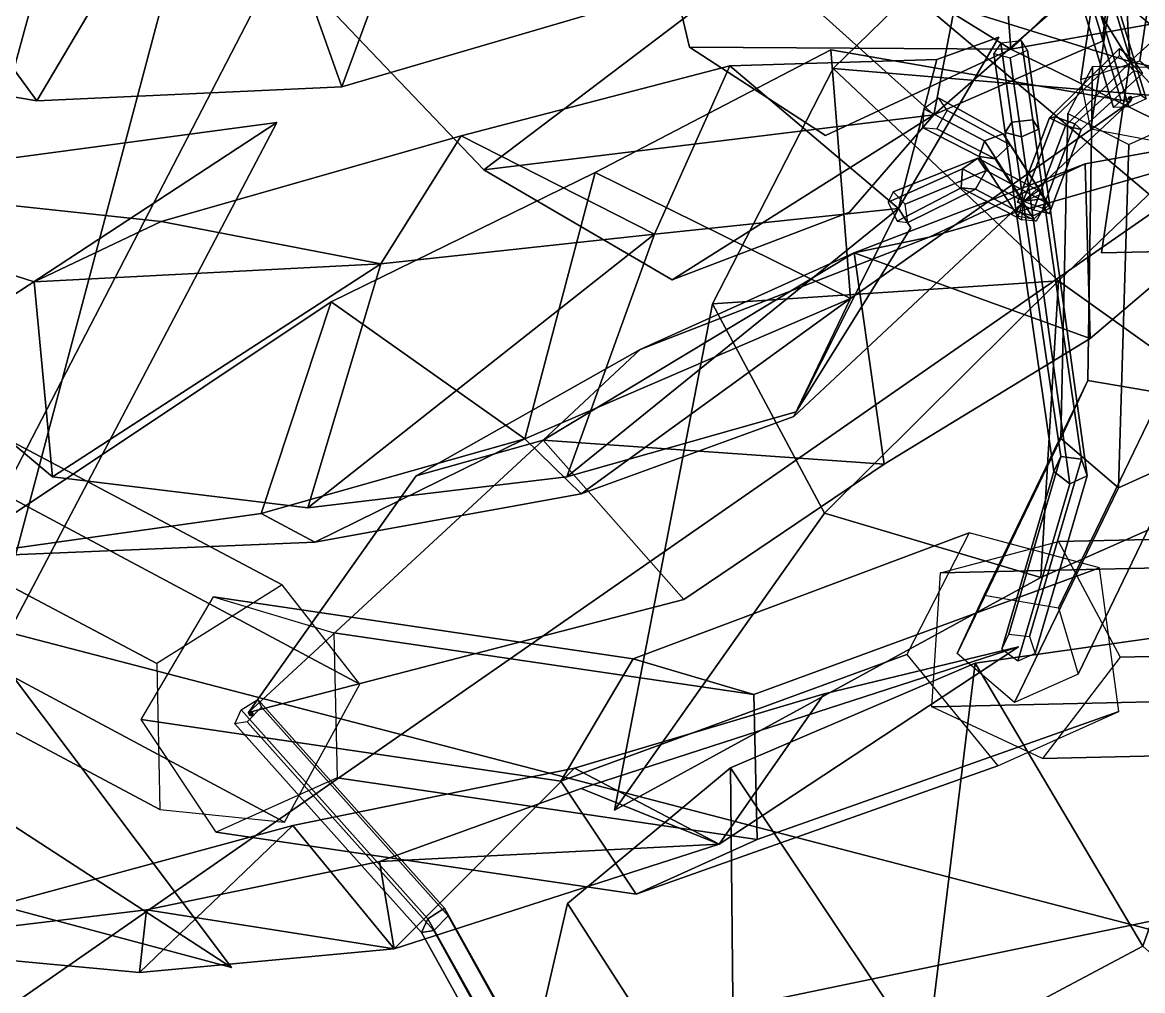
# Model space of a CAD drawing. Header units: metres. Extents: x -208 to 315, y -224 to 287.
# Drawn here: x 137.41 to 162.15, y 115.79 to 137.18 of the extents above; entities that cross this region are included whole.
import ezdxf

# ---------------------------------------------------------------- set-up
doc = ezdxf.new("R2010")
doc.units = ezdxf.units.M

msp = doc.modelspace()

# ---------------------------------------------------------------- linework, layer by layer
at = {"layer": 'Breeder_Intrnd', "color": 3}
for points in [[(162.0938, 136.3288, 685.9543), (162.8714, 141.6097, 692.1566), (161.5685, 141.195, 692.673), (160.7908, 135.9141, 686.4707)], [(163.0878, 135.4801, 686.5522), (163.8654, 140.761, 692.7545), (162.8714, 141.6097, 692.1566), (162.0938, 136.3288, 685.9543)], [(160.7908, 135.9141, 686.4707), (161.5685, 141.195, 692.673), (161.7885, 140.1001, 693.5776), (161.0109, 134.8191, 687.3754)], [(161.0109, 134.8191, 687.3754), (161.7885, 140.1001, 693.5776), (163.2, 139.8334, 693.6278), (162.4224, 134.5524, 687.4255)], [(160.9442, 129.2678, 680.0068), (161.043, 136.2032, 685.8706), (160.4984, 135.1641, 687.0902), (160.3491, 127.9822, 680.9327)], [(162.5857, 128.9889, 679.7043), (162.735, 136.1707, 685.8619), (161.043, 136.2032, 685.8706), (160.9442, 129.2678, 680.0068)], [(160.3491, 127.9822, 680.9327), (160.4984, 135.1641, 687.0902), (161.8486, 134.4797, 687.8467), (161.6172, 126.8968, 681.2109)], [(161.6172, 126.8968, 681.2109), (161.8486, 134.4797, 687.8467), (163.2518, 135.1112, 687.0761), (163.0204, 127.5283, 680.4404)], [(131.8342, 130.7452, 625.0714), (143.1471, 124.7561, 640.7779), (140.3734, 123.0152, 642.1119), (129.0605, 129.0043, 626.4053)], [(133.8935, 128.4103, 623.5225), (144.8621, 122.5615, 638.6962), (143.1471, 124.7561, 640.7779), (131.8342, 130.7452, 625.0714)], [(158.6514, 124.5213, 671.942), (160.9442, 129.2678, 680.0068), (160.3491, 127.9822, 680.9327), (158.0563, 123.2358, 672.8679)], [(160.2929, 124.2424, 671.6395), (162.5857, 128.9889, 679.7043), (160.9442, 129.2678, 680.0068), (158.6514, 124.5213, 671.942)], [(129.0605, 129.0043, 626.4053), (140.3734, 123.0152, 642.1119), (140.4409, 119.7866, 640.8225), (129.4724, 125.6354, 625.6489)], [(160.7276, 122.7818, 672.3755), (163.0204, 127.5283, 680.4404), (162.5857, 128.9889, 679.7043), (160.2929, 124.2424, 671.6395)], [(132.4422, 125.2704, 623.8774), (143.1992, 119.5077, 638.7236), (144.8621, 122.5615, 638.6962), (133.8935, 128.4103, 623.5225)], [(158.0563, 123.2358, 672.8679), (160.3491, 127.9822, 680.9327), (161.6172, 126.8968, 681.2109), (159.3244, 122.1503, 673.1461)], [(159.3244, 122.1503, 673.1461), (161.6172, 126.8968, 681.2109), (163.0204, 127.5283, 680.4404), (160.7276, 122.7818, 672.3755)], [(150.8992, 123.1217, 656.6791), (158.3231, 125.9051, 672.4783), (156.9423, 123.2148, 673.5913), (149.3025, 120.4131, 657.3839)], [(153.5612, 122.3298, 655.0451), (161.201, 125.1315, 671.2526), (158.3231, 125.9051, 672.4783), (150.8992, 123.1217, 656.6791)], [(160.2957, 125.7065, 671.9153), (168.0204, 125.8829, 686.9381), (165.4111, 125.1939, 688.2878), (157.6865, 125.0174, 673.265)], [(161.6583, 123.1573, 671.2446), (169.3829, 123.3338, 686.2675), (168.0204, 125.8829, 686.9381), (160.2957, 125.7065, 671.9153)], [(129.4724, 125.6354, 625.6489), (140.4409, 119.7866, 640.8225), (143.1992, 119.5077, 638.7236), (132.4422, 125.2704, 623.8774)], [(153.6344, 119.1244, 654.7248), (161.6255, 121.9559, 671.5964), (161.201, 125.1315, 671.2526), (153.5612, 122.3298, 655.0451)], [(157.6865, 125.0174, 673.265), (165.4111, 125.1939, 688.2878), (165.2239, 122.2354, 688.4189), (157.4992, 122.059, 673.3961)], [(141.6252, 124.4858, 640.9097), (150.8992, 123.1217, 656.6791), (149.3025, 120.4131, 657.3839), (140.0284, 121.7772, 641.6144)], [(144.2871, 123.6939, 639.2757), (153.5612, 122.3298, 655.0451), (150.8992, 123.1217, 656.6791), (141.6252, 124.4858, 640.9097)], [(144.3603, 120.4884, 638.9554), (153.6344, 119.1244, 654.7248), (153.5612, 122.3298, 655.0451), (144.2871, 123.6939, 639.2757)], [(159.9399, 120.916, 672.1545), (167.6645, 121.0924, 687.1774), (169.3829, 123.3338, 686.2675), (161.6583, 123.1573, 671.2446)], [(149.3025, 120.4131, 657.3839), (156.9423, 123.2148, 673.5913), (158.9538, 120.7534, 673.0637), (150.9627, 117.9219, 656.192)], [(157.4992, 122.059, 673.3961), (165.2239, 122.2354, 688.4189), (167.6645, 121.0924, 687.1774), (159.9399, 120.916, 672.1545)], [(140.0284, 121.7772, 641.6144), (149.3025, 120.4131, 657.3839), (150.9627, 117.9219, 656.192), (141.6886, 119.286, 640.4226)], [(150.9627, 117.9219, 656.192), (158.9538, 120.7534, 673.0637), (161.6255, 121.9559, 671.5964), (153.6344, 119.1244, 654.7248)], [(141.6886, 119.286, 640.4226), (150.9627, 117.9219, 656.192), (153.6344, 119.1244, 654.7248), (144.3603, 120.4884, 638.9554)]]:
    msp.add_3dface(points, dxfattribs=at)
at = {"layer": 'Breeder_Leaf', "color": 3}
for points in [[(154.0528, 159.7351, 98.03906), (89.7204, 136.2457, 86.4083), (113.9253, 174.6105, 73.4977)], [(154.0528, 159.7351, 98.03906), (113.9253, 174.6105, 73.4977), (89.7204, 136.2457, 86.4083)], [(89.7204, 136.2457, 86.4083), (154.0528, 159.7351, 98.03906), (132.1334, 117.4196, 105.927)], [(89.7204, 136.2457, 86.4083), (132.1334, 117.4196, 105.927), (154.0528, 159.7351, 98.03906)], [(107.3074, 138.9071, 146.5523), (141.2963, 151.0705, 141.5739), (130.2476, 110.6597, 157.3264)], [(107.3074, 138.9071, 146.5523), (130.2476, 110.6597, 157.3264), (141.2963, 151.0705, 141.5739)], [(130.2476, 110.6597, 157.3264), (141.2963, 151.0705, 141.5739), (162.5926, 133.1318, 142.7874)], [(130.2476, 110.6597, 157.3264), (162.5926, 133.1318, 142.7874), (141.2963, 151.0705, 141.5739)], [(141.2963, 151.0705, 141.5739), (189.2397, 143.1058, 112.5492), (162.5926, 133.1318, 142.7874)], [(141.2963, 151.0705, 141.5739), (162.5926, 133.1318, 142.7874), (189.2397, 143.1058, 112.5492)], [(133.483, 146.3416, 230.8463), (141.7182, 142.2077, 248.3609), (118.1804, 121.7968, 240.9158)], [(133.483, 146.3416, 230.8463), (118.1804, 121.7968, 240.9158), (141.7182, 142.2077, 248.3609)], [(161.867, 136.3103, 680.7994), (158.1492, 142.333, 681.6179), (161.3346, 146.2354, 679.4082)], [(161.867, 136.3103, 680.7994), (161.3346, 146.2354, 679.4082), (158.1492, 142.333, 681.6179)], [(161.867, 136.3103, 680.7994), (161.3346, 146.2354, 679.4082), (165.5783, 139.6706, 677.8445)], [(161.867, 136.3103, 680.7994), (165.5783, 139.6706, 677.8445), (161.3346, 146.2354, 679.4082)], [(147.8777, 145.0331, 689.4845), (144.4667, 135.753, 691.1841), (142.0011, 142.6677, 691.0945)], [(147.8777, 145.0331, 689.4845), (142.0011, 142.6677, 691.0945), (144.4667, 135.753, 691.1841)], [(150.4236, 137.5014, 688.8978), (144.4667, 135.753, 691.1841), (147.8777, 145.0331, 689.4845)], [(150.4236, 137.5014, 688.8978), (147.8777, 145.0331, 689.4845), (144.4667, 135.753, 691.1841)], [(165.7603, 142.8729, 684.3936), (159.2404, 136.5873, 682.903), (158.8166, 142.2585, 684.1093)], [(165.7603, 142.8729, 684.3936), (158.8166, 142.2585, 684.1093), (159.2404, 136.5873, 682.903)], [(165.7603, 142.8729, 684.3936), (164.8523, 137.5842, 682.8549), (159.2404, 136.5873, 682.903)], [(165.7603, 142.8729, 684.3936), (159.2404, 136.5873, 682.903), (164.8523, 137.5842, 682.8549)], [(142.0011, 142.6677, 691.0945), (137.725, 135.4455, 693.2221), (134.5637, 139.7676, 692.591)], [(142.0011, 142.6677, 691.0945), (134.5637, 139.7676, 692.591), (137.725, 135.4455, 693.2221)], [(144.4667, 135.753, 691.1841), (137.725, 135.4455, 693.2221), (142.0011, 142.6677, 691.0945)], [(144.4667, 135.753, 691.1841), (142.0011, 142.6677, 691.0945), (137.725, 135.4455, 693.2221)], [(161.867, 136.3103, 680.7994), (156.9346, 137.8516, 680.4598), (158.1492, 142.333, 681.6179)], [(161.867, 136.3103, 680.7994), (158.1492, 142.333, 681.6179), (156.9346, 137.8516, 680.4598)], [(118.1804, 121.7968, 240.9158), (141.7182, 142.2077, 248.3609), (135.6362, 119.3306, 259.7283)], [(118.1804, 121.7968, 240.9158), (135.6362, 119.3306, 259.7283), (141.7182, 142.2077, 248.3609)], [(159.2404, 136.5873, 682.903), (150.9369, 141.7354, 685.1998), (158.8166, 142.2585, 684.1093)], [(159.2404, 136.5873, 682.903), (158.8166, 142.2585, 684.1093), (150.9369, 141.7354, 685.1998)], [(158.8963, 142.1826, 689.2499), (157.541, 135.1373, 683.5258), (153.7296, 138.5658, 686.2671)], [(158.8963, 142.1826, 689.2499), (153.7296, 138.5658, 686.2671), (157.541, 135.1373, 683.5258)], [(158.8963, 142.1826, 689.2499), (161.4551, 138.5631, 685.8567), (157.541, 135.1373, 683.5258)], [(158.8963, 142.1826, 689.2499), (157.541, 135.1373, 683.5258), (161.4551, 138.5631, 685.8567)], [(159.2404, 136.5873, 682.903), (152.1454, 136.6276, 683.5543), (150.9369, 141.7354, 685.1998)], [(159.2404, 136.5873, 682.903), (150.9369, 141.7354, 685.1998), (152.1454, 136.6276, 683.5543)], [(164.3868, 135.393, 716.3798), (155.3157, 136.1585, 719.5125), (159.1046, 139.8453, 715.4055)], [(164.3868, 135.393, 716.3798), (159.1046, 139.8453, 715.4055), (155.3157, 136.1585, 719.5125)], [(159.1046, 139.8453, 715.4055), (168.0323, 138.8897, 713.5024), (164.3868, 135.393, 716.3798)], [(159.1046, 139.8453, 715.4055), (164.3868, 135.393, 716.3798), (168.0323, 138.8897, 713.5024)], [(137.725, 135.4455, 693.2221), (127.3832, 137.1948, 690.0736), (134.5637, 139.7676, 692.591)], [(137.725, 135.4455, 693.2221), (134.5637, 139.7676, 692.591), (127.3832, 137.1948, 690.0736)], [(170.1245, 134.4095, 677.2723), (161.867, 136.3103, 680.7994), (165.5783, 139.6706, 677.8445)], [(170.1245, 134.4095, 677.2723), (165.5783, 139.6706, 677.8445), (161.867, 136.3103, 680.7994)], [(147.5999, 133.9196, 684.1716), (143.8747, 137.8284, 687.9941), (153.7296, 138.5658, 686.2671)], [(147.5999, 133.9196, 684.1716), (153.7296, 138.5658, 686.2671), (143.8747, 137.8284, 687.9941)], [(157.541, 135.1373, 683.5258), (147.5999, 133.9196, 684.1716), (153.7296, 138.5658, 686.2671)], [(157.541, 135.1373, 683.5258), (153.7296, 138.5658, 686.2671), (147.5999, 133.9196, 684.1716)], [(157.541, 135.1373, 683.5258), (161.4551, 138.5631, 685.8567), (161.2634, 136.7648, 681.8179)], [(157.541, 135.1373, 683.5258), (161.2634, 136.7648, 681.8179), (161.4551, 138.5631, 685.8567)], [(159.2404, 136.5873, 682.903), (164.8523, 137.5842, 682.8549), (162.3705, 135.0512, 680.2078)], [(159.2404, 136.5873, 682.903), (162.3705, 135.0512, 680.2078), (164.8523, 137.5842, 682.8549)], [(156.756, 133.0686, 683.1796), (157.607, 136.3585, 687.7558), (158.9792, 136.8527, 683.5779)], [(156.756, 133.0686, 683.1796), (158.9792, 136.8527, 683.5779), (157.607, 136.3585, 687.7558)], [(159.2404, 136.5873, 682.903), (155.1435, 134.6817, 680.3724), (152.1454, 136.6276, 683.5543)], [(159.2404, 136.5873, 682.903), (152.1454, 136.6276, 683.5543), (155.1435, 134.6817, 680.3724)], [(153.037, 136.2145, 690.9585), (157.607, 136.3585, 687.7558), (156.756, 133.0686, 683.1796)], [(153.037, 136.2145, 690.9585), (156.756, 133.0686, 683.1796), (157.607, 136.3585, 687.7558)], [(151.3709, 132.498, 685.2941), (147.1013, 134.6747, 693.6437), (153.037, 136.2145, 690.9585)], [(151.3709, 132.498, 685.2941), (153.037, 136.2145, 690.9585), (147.1013, 134.6747, 693.6437)], [(153.037, 136.2145, 690.9585), (156.756, 133.0686, 683.1796), (151.3709, 132.498, 685.2941)], [(153.037, 136.2145, 690.9585), (151.3709, 132.498, 685.2941), (156.756, 133.0686, 683.1796)], [(160.291, 131.4705, 719.6296), (152.6493, 130.9618, 723.3043), (155.3157, 136.1585, 719.5125)], [(160.291, 131.4705, 719.6296), (155.3157, 136.1585, 719.5125), (152.6493, 130.9618, 723.3043)], [(155.3157, 136.1585, 719.5125), (164.3868, 135.393, 716.3798), (160.291, 131.4705, 719.6296)], [(155.3157, 136.1585, 719.5125), (160.291, 131.4705, 719.6296), (164.3868, 135.393, 716.3798)], [(161.867, 136.3103, 680.7994), (165.6687, 132.1842, 679.7934), (161.2454, 132.0853, 679.7114)], [(161.867, 136.3103, 680.7994), (161.2454, 132.0853, 679.7114), (165.6687, 132.1842, 679.7934)], [(170.1245, 134.4095, 677.2723), (165.6687, 132.1842, 679.7934), (161.867, 136.3103, 680.7994)], [(170.1245, 134.4095, 677.2723), (161.867, 136.3103, 680.7994), (165.6687, 132.1842, 679.7934)], [(164.3868, 135.393, 716.3798), (165.8082, 127.5281, 722.4435), (160.291, 131.4705, 719.6296)], [(164.3868, 135.393, 716.3798), (160.291, 131.4705, 719.6296), (165.8082, 127.5281, 722.4435)], [(157.541, 135.1373, 683.5258), (151.7598, 131.4896, 681.5167), (147.5999, 133.9196, 684.1716)], [(157.541, 135.1373, 683.5258), (147.5999, 133.9196, 684.1716), (151.7598, 131.4896, 681.5167)], [(157.541, 135.1373, 683.5258), (155.6738, 132.9819, 679.2029), (151.7598, 131.4896, 681.5167)], [(157.541, 135.1373, 683.5258), (151.7598, 131.4896, 681.5167), (155.6738, 132.9819, 679.2029)], [(118.163, 131.6312, 312.8391), (143.0243, 134.9624, 300.465), (130.9641, 127.0671, 315.0619)], [(118.163, 131.6312, 312.8391), (130.9641, 127.0671, 315.0619), (143.0243, 134.9624, 300.465)], [(143.0243, 134.9624, 300.465), (136.9622, 123.4174, 326.48), (130.9641, 127.0671, 315.0619)], [(143.0243, 134.9624, 300.465), (130.9641, 127.0671, 315.0619), (136.9622, 123.4174, 326.48)], [(145.3214, 131.8428, 687.6809), (140.4685, 132.7766, 694.5898), (147.1013, 134.6747, 693.6437)], [(145.3214, 131.8428, 687.6809), (147.1013, 134.6747, 693.6437), (140.4685, 132.7766, 694.5898)], [(147.1013, 134.6747, 693.6437), (151.3709, 132.498, 685.2941), (145.3214, 131.8428, 687.6809)], [(147.1013, 134.6747, 693.6437), (145.3214, 131.8428, 687.6809), (151.3709, 132.498, 685.2941)], [(138.0736, 127.1365, 687.14), (130.0194, 133.9011, 690.1888), (137.6642, 131.4426, 690.3589)], [(138.0736, 127.1365, 687.14), (137.6642, 131.4426, 690.3589), (130.0194, 133.9011, 690.1888)], [(130.0194, 133.9011, 690.1888), (140.4685, 132.7766, 694.5898), (137.6642, 131.4426, 690.3589)], [(130.0194, 133.9011, 690.1888), (137.6642, 131.4426, 690.3589), (140.4685, 132.7766, 694.5898)], [(162.5926, 133.1318, 142.7874), (172.7513, 119.4898, 163.922), (130.2476, 110.6597, 157.3264)], [(162.5926, 133.1318, 142.7874), (130.2476, 110.6597, 157.3264), (172.7513, 119.4898, 163.922)], [(156.756, 133.0686, 683.1796), (154.5028, 128.5749, 678.1304), (149.4353, 127.14, 679.7177)], [(156.756, 133.0686, 683.1796), (149.4353, 127.14, 679.7177), (154.5028, 128.5749, 678.1304)], [(156.756, 133.0686, 683.1796), (149.4353, 127.14, 679.7177), (151.3709, 132.498, 685.2941)], [(156.756, 133.0686, 683.1796), (151.3709, 132.498, 685.2941), (149.4353, 127.14, 679.7177)], [(156.756, 133.0686, 683.1796), (157.0293, 132.6376, 678.0261), (154.5028, 128.5749, 678.1304)], [(156.756, 133.0686, 683.1796), (154.5028, 128.5749, 678.1304), (157.0293, 132.6376, 678.0261)], [(137.6642, 131.4426, 690.3589), (140.4685, 132.7766, 694.5898), (145.3214, 131.8428, 687.6809)], [(137.6642, 131.4426, 690.3589), (145.3214, 131.8428, 687.6809), (140.4685, 132.7766, 694.5898)], [(149.4353, 127.14, 679.7177), (143.7114, 126.4529, 682.9631), (151.3709, 132.498, 685.2941)], [(149.4353, 127.14, 679.7177), (151.3709, 132.498, 685.2941), (143.7114, 126.4529, 682.9631)], [(151.3709, 132.498, 685.2941), (143.7114, 126.4529, 682.9631), (145.3214, 131.8428, 687.6809)], [(151.3709, 132.498, 685.2941), (145.3214, 131.8428, 687.6809), (143.7114, 126.4529, 682.9631)], [(145.3214, 131.8428, 687.6809), (138.0736, 127.1365, 687.14), (137.6642, 131.4426, 690.3589)], [(145.3214, 131.8428, 687.6809), (137.6642, 131.4426, 690.3589), (138.0736, 127.1365, 687.14)], [(143.7114, 126.4529, 682.9631), (138.0736, 127.1365, 687.14), (145.3214, 131.8428, 687.6809)], [(143.7114, 126.4529, 682.9631), (145.3214, 131.8428, 687.6809), (138.0736, 127.1365, 687.14)], [(155.1247, 126.3348, 723.2211), (152.6493, 130.9618, 723.3043), (160.291, 131.4705, 719.6296)], [(155.1247, 126.3348, 723.2211), (160.291, 131.4705, 719.6296), (152.6493, 130.9618, 723.3043)], [(160.291, 131.4705, 719.6296), (159.9039, 124.9181, 725.2764), (155.1247, 126.3348, 723.2211)], [(160.291, 131.4705, 719.6296), (155.1247, 126.3348, 723.2211), (159.9039, 124.9181, 725.2764)], [(165.8082, 127.5281, 722.4435), (159.9039, 124.9181, 725.2764), (160.291, 131.4705, 719.6296)], [(165.8082, 127.5281, 722.4435), (160.291, 131.4705, 719.6296), (159.9039, 124.9181, 725.2764)], [(150.4888, 119.7772, 723.0734), (152.6493, 130.9618, 723.3043), (155.1247, 126.3348, 723.2211)], [(150.4888, 119.7772, 723.0734), (155.1247, 126.3348, 723.2211), (152.6493, 130.9618, 723.3043)], [(159.9039, 124.9181, 725.2764), (150.4888, 119.7772, 723.0734), (155.1247, 126.3348, 723.2211)], [(159.9039, 124.9181, 725.2764), (155.1247, 126.3348, 723.2211), (150.4888, 119.7772, 723.0734)], [(127.5404, 126.1876, 66.7186), (173.3814, 114.26, 60.7874), (120.2349, 73.1195, 87.6779)], [(127.5404, 126.1876, 66.7186), (120.2349, 73.1195, 87.6779), (173.3814, 114.26, 60.7874)], [(135.747, 124.6588, 565.5297), (142.0257, 116.2969, 561.9449), (136.8978, 119.631, 567.2671)], [(135.747, 124.6588, 565.5297), (136.8978, 119.631, 567.2671), (142.0257, 116.2969, 561.9449)], [(158.455, 123.0226, 632.4598), (164.7008, 123.9078, 629.3125), (162.1574, 116.7687, 633.5)], [(158.455, 123.0226, 632.4598), (162.1574, 116.7687, 633.5), (164.7008, 123.9078, 629.3125)], [(153.0516, 120.7116, 635.498), (158.455, 123.0226, 632.4598), (157.3814, 114.2301, 637.1699)], [(153.0516, 120.7116, 635.498), (157.3814, 114.2301, 637.1699), (158.455, 123.0226, 632.4598)], [(157.3814, 114.2301, 637.1699), (158.455, 123.0226, 632.4598), (162.1574, 116.7687, 633.5)], [(157.3814, 114.2301, 637.1699), (162.1574, 116.7687, 633.5), (158.455, 123.0226, 632.4598)], [(153.1386, 111.9804, 640.4461), (149.4491, 117.7141, 638.3781), (153.0516, 120.7116, 635.498)], [(153.1386, 111.9804, 640.4461), (153.0516, 120.7116, 635.498), (149.4491, 117.7141, 638.3781)], [(153.1386, 111.9804, 640.4461), (153.0516, 120.7116, 635.498), (157.3814, 114.2301, 637.1699)], [(153.1386, 111.9804, 640.4461), (157.3814, 114.2301, 637.1699), (153.0516, 120.7116, 635.498)], [(142.0257, 116.2969, 561.9449), (136.9594, 117.6515, 572.1806), (136.8978, 119.631, 567.2671)], [(142.0257, 116.2969, 561.9449), (136.8978, 119.631, 567.2671), (136.9594, 117.6515, 572.1806)], [(130.2476, 110.6597, 157.3264), (172.7513, 119.4898, 163.922), (152.7804, 93.1515, 178.1769)], [(130.2476, 110.6597, 157.3264), (152.7804, 93.1515, 178.1769), (172.7513, 119.4898, 163.922)], [(153.1386, 111.9804, 640.4461), (148.3764, 113.0633, 638.723), (149.4491, 117.7141, 638.3781)], [(153.1386, 111.9804, 640.4461), (149.4491, 117.7141, 638.3781), (148.3764, 113.0633, 638.723)], [(166.8221, 112.5891, 636.2414), (157.3814, 114.2301, 637.1699), (162.1574, 116.7687, 633.5)], [(166.8221, 112.5891, 636.2414), (162.1574, 116.7687, 633.5), (157.3814, 114.2301, 637.1699)]]:
    msp.add_3dface(points, dxfattribs=at)
at = {"layer": 'Breeder_Mrstm', "color": 3}
for points in [[(161.8692, 135.5065, 686.788), (161.8468, 135.5235, 686.8239), (161.8702, 135.5337, 686.8139)], [(161.8692, 135.5065, 686.788), (161.8702, 135.5337, 686.8139), (161.8468, 135.5235, 686.8239)], [(161.8494, 135.4958, 686.7986), (161.8468, 135.5235, 686.8239), (161.8692, 135.5065, 686.788)], [(161.8494, 135.4958, 686.7986), (161.8692, 135.5065, 686.788), (161.8468, 135.5235, 686.8239)], [(161.8484, 135.4802, 686.8233), (161.8741, 135.4984, 686.8547), (161.853, 135.5094, 686.8412)], [(161.8484, 135.4802, 686.8233), (161.853, 135.5094, 686.8412), (161.8741, 135.4984, 686.8547)], [(161.8727, 135.4689, 686.8315), (161.8741, 135.4984, 686.8547), (161.8484, 135.4802, 686.8233)], [(161.8727, 135.4689, 686.8315), (161.8484, 135.4802, 686.8233), (161.8741, 135.4984, 686.8547)], [(161.8727, 135.4689, 686.8315), (161.8484, 135.4802, 686.8233), (161.8789, 135.4225, 686.7528)], [(161.8727, 135.4689, 686.8315), (161.8789, 135.4225, 686.7528), (161.8484, 135.4802, 686.8233)], [(161.8789, 135.4225, 686.7528), (161.8494, 135.4958, 686.7986), (161.8692, 135.5065, 686.788)], [(161.8789, 135.4225, 686.7528), (161.8692, 135.5065, 686.788), (161.8494, 135.4958, 686.7986)], [(161.8501, 135.4871, 686.811), (161.8588, 135.4967, 686.8547), (161.8526, 135.5154, 686.8356)], [(161.8501, 135.4871, 686.811), (161.8526, 135.5154, 686.8356), (161.8588, 135.4967, 686.8547)], [(161.8501, 135.4871, 686.811), (161.8526, 135.5154, 686.8356), (161.8555, 135.507, 686.792)], [(161.8501, 135.4871, 686.811), (161.8555, 135.507, 686.792), (161.8526, 135.5154, 686.8356)], [(161.8501, 135.4871, 686.811), (161.8555, 135.507, 686.792), (161.8789, 135.4225, 686.7528)], [(161.8501, 135.4871, 686.811), (161.8789, 135.4225, 686.7528), (161.8555, 135.507, 686.792)], [(161.8582, 135.4706, 686.8276), (161.8588, 135.4967, 686.8547), (161.8501, 135.4871, 686.811)], [(161.8582, 135.4706, 686.8276), (161.8501, 135.4871, 686.811), (161.8588, 135.4967, 686.8547)], [(161.8789, 135.4225, 686.7528), (161.8582, 135.4706, 686.8276), (161.8501, 135.4871, 686.811)], [(161.8789, 135.4225, 686.7528), (161.8501, 135.4871, 686.811), (161.8582, 135.4706, 686.8276)], [(161.8555, 135.507, 686.792), (161.8526, 135.5154, 686.8356), (161.8625, 135.5313, 686.8157)], [(161.8555, 135.507, 686.792), (161.8625, 135.5313, 686.8157), (161.8526, 135.5154, 686.8356)], [(161.8692, 135.5065, 686.788), (161.8702, 135.5337, 686.8139), (161.8968, 135.5105, 686.7868)], [(161.8692, 135.5065, 686.788), (161.8968, 135.5105, 686.7868), (161.8702, 135.5337, 686.8139)], [(161.8692, 135.5065, 686.788), (161.8968, 135.5105, 686.7868), (161.8789, 135.4225, 686.7528)], [(161.8692, 135.5065, 686.788), (161.8789, 135.4225, 686.7528), (161.8968, 135.5105, 686.7868)], [(161.8968, 135.5105, 686.7868), (161.8702, 135.5337, 686.8139), (161.8975, 135.5318, 686.8141)], [(161.8968, 135.5105, 686.7868), (161.8975, 135.5318, 686.8141), (161.8702, 135.5337, 686.8139)], [(161.8727, 135.4689, 686.8315), (161.9013, 135.4952, 686.8552), (161.8741, 135.4984, 686.8547)], [(161.8727, 135.4689, 686.8315), (161.8741, 135.4984, 686.8547), (161.9013, 135.4952, 686.8552)], [(161.8974, 135.4676, 686.83), (161.9013, 135.4952, 686.8552), (161.8727, 135.4689, 686.8315)], [(161.8974, 135.4676, 686.83), (161.8727, 135.4689, 686.8315), (161.9013, 135.4952, 686.8552)], [(161.8789, 135.4225, 686.7528), (161.8974, 135.4676, 686.83), (161.8727, 135.4689, 686.8315)], [(161.8789, 135.4225, 686.7528), (161.8727, 135.4689, 686.8315), (161.8974, 135.4676, 686.83)], [(161.8789, 135.4225, 686.7528), (161.8839, 135.5086, 686.7828), (161.9041, 135.5, 686.7946)], [(161.8789, 135.4225, 686.7528), (161.9041, 135.5, 686.7946), (161.8839, 135.5086, 686.7828)], [(161.9041, 135.5, 686.7946), (161.9155, 135.4853, 686.8155), (161.8789, 135.4225, 686.7528)], [(161.9041, 135.5, 686.7946), (161.8789, 135.4225, 686.7528), (161.9155, 135.4853, 686.8155)], [(161.8789, 135.4225, 686.7528), (161.9133, 135.491, 686.8024), (161.9058, 135.4768, 686.8215)], [(161.8789, 135.4225, 686.7528), (161.9058, 135.4768, 686.8215), (161.9133, 135.491, 686.8024)], [(161.9058, 135.4768, 686.8215), (161.8853, 135.4669, 686.8377), (161.8789, 135.4225, 686.7528)], [(161.9058, 135.4768, 686.8215), (161.8789, 135.4225, 686.7528), (161.8853, 135.4669, 686.8377)], [(161.8853, 135.4669, 686.8377), (161.9052, 135.5061, 686.845), (161.882, 135.4962, 686.8558)], [(161.8853, 135.4669, 686.8377), (161.882, 135.4962, 686.8558), (161.9052, 135.5061, 686.845)], [(161.8839, 135.5086, 686.7828), (161.8827, 135.5388, 686.8052), (161.9041, 135.5, 686.7946)], [(161.8839, 135.5086, 686.7828), (161.9041, 135.5, 686.7946), (161.8827, 135.5388, 686.8052)], [(161.9041, 135.5, 686.7946), (161.8827, 135.5388, 686.8052), (161.9031, 135.5279, 686.8198)], [(161.9041, 135.5, 686.7946), (161.9031, 135.5279, 686.8198), (161.8827, 135.5388, 686.8052)], [(161.9058, 135.4768, 686.8215), (161.9052, 135.5061, 686.845), (161.8853, 135.4669, 686.8377)], [(161.9058, 135.4768, 686.8215), (161.8853, 135.4669, 686.8377), (161.9052, 135.5061, 686.845)], [(161.9041, 135.5, 686.7946), (161.9031, 135.5279, 686.8198), (161.9155, 135.4853, 686.8155)], [(161.9041, 135.5, 686.7946), (161.9155, 135.4853, 686.8155), (161.9031, 135.5279, 686.8198)], [(161.9155, 135.4853, 686.8155), (161.9031, 135.5279, 686.8198), (161.9097, 135.5098, 686.8393)], [(161.9155, 135.4853, 686.8155), (161.9097, 135.5098, 686.8393), (161.9031, 135.5279, 686.8198)], [(161.9058, 135.4768, 686.8215), (161.916, 135.5211, 686.8248), (161.9052, 135.5061, 686.845)], [(161.9058, 135.4768, 686.8215), (161.9052, 135.5061, 686.845), (161.916, 135.5211, 686.8248)], [(161.9133, 135.491, 686.8024), (161.916, 135.5211, 686.8248), (161.9058, 135.4768, 686.8215)], [(161.9133, 135.491, 686.8024), (161.9058, 135.4768, 686.8215), (161.916, 135.5211, 686.8248)], [(142.432, 121.9323, 640.3188), (142.4532, 121.9494, 640.3123), (142.4012, 121.9356, 640.2327)], [(142.432, 121.9323, 640.3188), (142.4012, 121.9356, 640.2327), (142.4532, 121.9494, 640.3123)], [(142.4012, 121.9356, 640.2327), (142.4452, 121.9405, 640.3125), (142.4653, 121.9403, 640.2979)], [(142.4012, 121.9356, 640.2327), (142.4653, 121.9403, 640.2979), (142.4452, 121.9405, 640.3125)], [(142.4653, 121.9403, 640.2979), (142.4832, 121.9262, 640.2816), (142.4012, 121.9356, 640.2327)], [(142.4653, 121.9403, 640.2979), (142.4012, 121.9356, 640.2327), (142.4832, 121.9262, 640.2816)], [(142.4012, 121.9356, 640.2327), (142.4678, 121.8923, 640.2776), (142.4489, 121.8784, 640.2859)], [(142.4012, 121.9356, 640.2327), (142.4489, 121.8784, 640.2859), (142.4678, 121.8923, 640.2776)], [(142.4489, 121.8784, 640.2859), (142.4268, 121.8751, 640.3027), (142.4012, 121.9356, 640.2327)], [(142.4489, 121.8784, 640.2859), (142.4012, 121.9356, 640.2327), (142.4268, 121.8751, 640.3027)], [(142.4012, 121.9356, 640.2327), (142.4737, 121.9298, 640.2878), (142.4757, 121.9072, 640.2776)], [(142.4012, 121.9356, 640.2327), (142.4757, 121.9072, 640.2776), (142.4737, 121.9298, 640.2878)], [(142.4757, 121.9072, 640.2776), (142.4671, 121.8806, 640.2758), (142.4012, 121.9356, 640.2327)], [(142.4757, 121.9072, 640.2776), (142.4012, 121.9356, 640.2327), (142.4671, 121.8806, 640.2758)], [(142.4012, 121.9356, 640.2327), (142.4214, 121.9098, 640.3179), (142.432, 121.9323, 640.3188)], [(142.4012, 121.9356, 640.2327), (142.432, 121.9323, 640.3188), (142.4214, 121.9098, 640.3179)], [(142.4012, 121.9356, 640.2327), (142.435, 121.8798, 640.2966), (142.4215, 121.8941, 640.3118)], [(142.4012, 121.9356, 640.2327), (142.4215, 121.8941, 640.3118), (142.435, 121.8798, 640.2966)], [(142.4215, 121.8941, 640.3118), (142.4181, 121.9182, 640.3256), (142.4012, 121.9356, 640.2327)], [(142.4215, 121.8941, 640.3118), (142.4012, 121.9356, 640.2327), (142.4181, 121.9182, 640.3256)], [(142.4215, 121.8941, 640.3118), (142.4421, 121.8843, 640.3417), (142.4181, 121.9182, 640.3256)], [(142.4215, 121.8941, 640.3118), (142.4181, 121.9182, 640.3256), (142.4421, 121.8843, 640.3417)], [(142.4181, 121.9182, 640.3256), (142.4421, 121.8843, 640.3417), (142.4411, 121.9103, 640.3503)], [(142.4181, 121.9182, 640.3256), (142.4411, 121.9103, 640.3503), (142.4421, 121.8843, 640.3417)], [(142.4214, 121.9098, 640.3179), (142.4405, 121.8985, 640.3483), (142.432, 121.9323, 640.3188)], [(142.4214, 121.9098, 640.3179), (142.432, 121.9323, 640.3188), (142.4405, 121.8985, 640.3483)], [(142.435, 121.8798, 640.2966), (142.4551, 121.8665, 640.3254), (142.4215, 121.8941, 640.3118)], [(142.435, 121.8798, 640.2966), (142.4215, 121.8941, 640.3118), (142.4551, 121.8665, 640.3254)], [(142.4215, 121.8941, 640.3118), (142.4551, 121.8665, 640.3254), (142.4421, 121.8843, 640.3417)], [(142.4215, 121.8941, 640.3118), (142.4421, 121.8843, 640.3417), (142.4551, 121.8665, 640.3254)], [(142.4489, 121.8784, 640.2859), (142.4686, 121.8669, 640.3159), (142.4268, 121.8751, 640.3027)], [(142.4489, 121.8784, 640.2859), (142.4268, 121.8751, 640.3027), (142.4686, 121.8669, 640.3159)], [(142.4268, 121.8751, 640.3027), (142.4686, 121.8669, 640.3159), (142.4459, 121.8695, 640.3311)], [(142.4268, 121.8751, 640.3027), (142.4459, 121.8695, 640.3311), (142.4686, 121.8669, 640.3159)], [(142.432, 121.9323, 640.3188), (142.4541, 121.9223, 640.3476), (142.4532, 121.9494, 640.3123)], [(142.432, 121.9323, 640.3188), (142.4532, 121.9494, 640.3123), (142.4541, 121.9223, 640.3476)], [(142.432, 121.9323, 640.3188), (142.4405, 121.8985, 640.3483), (142.4541, 121.9223, 640.3476)], [(142.432, 121.9323, 640.3188), (142.4541, 121.9223, 640.3476), (142.4405, 121.8985, 640.3483)], [(142.4452, 121.9405, 640.3125), (142.4659, 121.9314, 640.3426), (142.4653, 121.9403, 640.2979)], [(142.4452, 121.9405, 640.3125), (142.4653, 121.9403, 640.2979), (142.4659, 121.9314, 640.3426)], [(142.4678, 121.8923, 640.2776), (142.4901, 121.88, 640.3053), (142.4489, 121.8784, 640.2859)], [(142.4678, 121.8923, 640.2776), (142.4489, 121.8784, 640.2859), (142.4901, 121.88, 640.3053)], [(142.4489, 121.8784, 640.2859), (142.4901, 121.88, 640.3053), (142.4686, 121.8669, 640.3159)], [(142.4489, 121.8784, 640.2859), (142.4686, 121.8669, 640.3159), (142.4901, 121.88, 640.3053)], [(142.4532, 121.9494, 640.3123), (142.4541, 121.9223, 640.3476), (142.4747, 121.936, 640.3359)], [(142.4532, 121.9494, 640.3123), (142.4747, 121.936, 640.3359), (142.4541, 121.9223, 640.3476)], [(142.4653, 121.9403, 640.2979), (142.4659, 121.9314, 640.3426), (142.4874, 121.9285, 640.3259)], [(142.4653, 121.9403, 640.2979), (142.4874, 121.9285, 640.3259), (142.4659, 121.9314, 640.3426)], [(142.4653, 121.9403, 640.2979), (142.4874, 121.9285, 640.3259), (142.4832, 121.9262, 640.2816)], [(142.4653, 121.9403, 640.2979), (142.4832, 121.9262, 640.2816), (142.4874, 121.9285, 640.3259)], [(142.4757, 121.9072, 640.2776), (142.4963, 121.8945, 640.3064), (142.4671, 121.8806, 640.2758)], [(142.4757, 121.9072, 640.2776), (142.4671, 121.8806, 640.2758), (142.4963, 121.8945, 640.3064)], [(142.4671, 121.8806, 640.2758), (142.4963, 121.8945, 640.3064), (142.4823, 121.8709, 640.3053)], [(142.4671, 121.8806, 640.2758), (142.4823, 121.8709, 640.3053), (142.4963, 121.8945, 640.3064)], [(142.4737, 121.9298, 640.2878), (142.4964, 121.92, 640.3162), (142.4757, 121.9072, 640.2776)], [(142.4737, 121.9298, 640.2878), (142.4757, 121.9072, 640.2776), (142.4964, 121.92, 640.3162)], [(142.4757, 121.9072, 640.2776), (142.4964, 121.92, 640.3162), (142.4963, 121.8945, 640.3064)], [(142.4757, 121.9072, 640.2776), (142.4963, 121.8945, 640.3064), (142.4964, 121.92, 640.3162)], [(142.4832, 121.9262, 640.2816), (142.4874, 121.9285, 640.3259), (142.5, 121.9118, 640.3082)], [(142.4832, 121.9262, 640.2816), (142.5, 121.9118, 640.3082), (142.4874, 121.9285, 640.3259)]]:
    msp.add_3dface(points, dxfattribs=at)
at = {"layer": 'Breeder_Petiole', "color": 3}
for points in [[(161.6798, 135.4518, 686.4143), (159.7909, 141.6595, 688.0621), (159.6226, 141.5022, 688.4619), (161.5115, 135.2945, 686.8141)], [(162.1213, 135.569, 686.4792), (160.2324, 141.7766, 688.127), (159.7909, 141.6595, 688.0621), (161.6798, 135.4518, 686.4143)], [(161.8475, 135.3129, 687.1298), (159.9586, 141.5206, 688.7776), (160.3411, 141.6928, 688.5675), (162.23, 135.4851, 686.9197)], [(162.23, 135.4851, 686.9197), (160.3411, 141.6928, 688.5675), (160.2324, 141.7766, 688.127), (162.1213, 135.569, 686.4792)], [(161.5115, 135.2945, 686.8141), (159.6226, 141.5022, 688.4619), (159.9586, 141.5206, 688.7776), (161.8475, 135.3129, 687.1298)], [(159.2661, 134.9764, 681.6295), (159.0176, 136.7214, 682.6072), (158.8656, 136.4922, 682.9777), (159.114, 134.7472, 681.9999)], [(159.7238, 135.0216, 681.665), (159.4754, 136.7666, 682.6428), (159.0176, 136.7214, 682.6072), (159.2661, 134.9764, 681.6295)], [(159.859, 134.8208, 682.0579), (159.6106, 136.5658, 683.0356), (159.4754, 136.7666, 682.6428), (159.7238, 135.0216, 681.665)], [(160.221, 135.0932, 680.9633), (161.6443, 136.4444, 680.5036), (161.6379, 136.599, 680.9382), (160.0947, 135.067, 681.4063)], [(160.0947, 135.067, 681.4063), (161.6379, 136.599, 680.9382), (161.946, 136.3574, 681.1823), (160.4476, 134.8928, 681.6473)], [(159.114, 134.7472, 681.9999), (158.8656, 136.4922, 682.9777), (159.228, 136.3936, 683.2457), (159.4765, 134.6486, 682.2679)], [(159.4765, 134.6486, 682.2679), (159.228, 136.3936, 683.2457), (159.6106, 136.5658, 683.0356), (159.859, 134.8208, 682.0579)], [(160.653, 134.9355, 680.9263), (161.9564, 136.1058, 680.4749), (161.6443, 136.4444, 680.5036), (160.221, 135.0932, 680.9633)], [(160.4476, 134.8928, 681.6473), (161.946, 136.3574, 681.1823), (162.1459, 136.048, 680.8917), (160.7978, 134.8103, 681.3461)], [(160.7978, 134.8103, 681.3461), (162.1459, 136.048, 680.8917), (161.9564, 136.1058, 680.4749), (160.653, 134.9355, 680.9263)], [(159.073, 134.7192, 682.0181), (157.6542, 135.5053, 683.4428), (157.3183, 135.2714, 683.23), (158.656, 134.5605, 681.9005)], [(159.2234, 134.4761, 682.3803), (157.8348, 135.2342, 683.7695), (157.6542, 135.5053, 683.4428), (159.073, 134.7192, 682.0181)], [(158.656, 134.5605, 681.9005), (157.3183, 135.2714, 683.23), (157.2881, 134.8534, 683.4231), (158.5449, 134.2178, 682.1887)], [(158.8921, 134.1616, 682.4873), (157.6051, 134.8252, 683.7571), (157.8348, 135.2342, 683.7695), (159.2234, 134.4761, 682.3803)], [(159.5145, 133.2314, 680.6518), (159.2661, 134.9764, 681.6295), (159.114, 134.7472, 681.9999), (159.3625, 133.0022, 681.0222)], [(159.9723, 133.2766, 680.6873), (159.7238, 135.0216, 681.665), (159.2661, 134.9764, 681.6295), (159.5145, 133.2314, 680.6518)], [(159.5145, 133.2314, 680.6518), (160.221, 135.0932, 680.9633), (160.0947, 135.067, 681.4063), (159.3882, 133.2052, 681.0948)], [(159.3882, 133.2052, 681.0948), (160.0947, 135.067, 681.4063), (160.4476, 134.8928, 681.6473), (159.7411, 133.031, 681.3358)], [(159.9465, 133.0736, 680.6148), (160.653, 134.9355, 680.9263), (160.221, 135.0932, 680.9633), (159.5145, 133.2314, 680.6518)], [(160.1075, 133.0758, 681.0801), (159.859, 134.8208, 682.0579), (159.7238, 135.0216, 681.665), (159.9723, 133.2766, 680.6873)], [(159.7411, 133.031, 681.3358), (160.4476, 134.8928, 681.6473), (160.7978, 134.8103, 681.3461), (160.0913, 132.9484, 681.0346)], [(160.0913, 132.9484, 681.0346), (160.7978, 134.8103, 681.3461), (160.653, 134.9355, 680.9263), (159.9465, 133.0736, 680.6148)], [(158.5449, 134.2178, 682.1887), (157.2881, 134.8534, 683.4231), (157.6051, 134.8252, 683.7571), (158.8921, 134.1616, 682.4873)], [(159.9314, 133.3901, 680.7695), (159.073, 134.7192, 682.0181), (158.656, 134.5605, 681.9005), (159.5145, 133.2314, 680.6518)], [(160.0818, 133.147, 681.1317), (159.2234, 134.4761, 682.3803), (159.073, 134.7192, 682.0181), (159.9314, 133.3901, 680.7695)], [(159.3625, 133.0022, 681.0222), (159.114, 134.7472, 681.9999), (159.4765, 134.6486, 682.2679), (159.7249, 132.9036, 681.2902)], [(159.7249, 132.9036, 681.2902), (159.4765, 134.6486, 682.2679), (159.859, 134.8208, 682.0579), (160.1075, 133.0758, 681.0801)], [(159.5145, 133.2314, 680.6518), (158.656, 134.5605, 681.9005), (158.5449, 134.2178, 682.1887), (159.4033, 132.8887, 680.9401)], [(159.7505, 132.8324, 681.2386), (158.8921, 134.1616, 682.4873), (159.2234, 134.4761, 682.3803), (160.0818, 133.147, 681.1317)], [(158.5126, 134.1762, 682.1942), (156.64, 133.4343, 683.2682), (156.5332, 133.2026, 682.8839), (158.1767, 133.9422, 681.9813)], [(158.6932, 133.9051, 682.5209), (156.906, 133.164, 683.531), (156.64, 133.4343, 683.2682), (158.5126, 134.1762, 682.1942)], [(159.8504, 133.4653, 680.8646), (158.5126, 134.1762, 682.1942), (158.1767, 133.9422, 681.9813), (159.5145, 133.2314, 680.6518)], [(160.031, 133.1942, 681.1913), (158.6932, 133.9051, 682.5209), (158.5126, 134.1762, 682.1942), (159.8504, 133.4653, 680.8646)], [(159.4033, 132.8887, 680.9401), (158.5449, 134.2178, 682.1887), (158.8921, 134.1616, 682.4873), (159.7505, 132.8324, 681.2386)], [(158.1767, 133.9422, 681.9813), (156.5332, 133.2026, 682.8839), (156.7322, 132.7869, 682.9055), (158.1466, 133.5243, 682.1744)], [(158.4636, 133.4961, 682.5085), (156.9639, 132.7578, 683.3034), (156.906, 133.164, 683.531), (158.6932, 133.9051, 682.5209)], [(159.5145, 133.2314, 680.6518), (158.1767, 133.9422, 681.9813), (158.1466, 133.5243, 682.1744), (159.4844, 132.8134, 680.8449)], [(159.8014, 132.7852, 681.179), (158.4636, 133.4961, 682.5085), (158.6932, 133.9051, 682.5209), (160.031, 133.1942, 681.1913)], [(158.1466, 133.5243, 682.1744), (156.7322, 132.7869, 682.9055), (156.9639, 132.7578, 683.3034), (158.4636, 133.4961, 682.5085)], [(159.4844, 132.8134, 680.8449), (158.1466, 133.5243, 682.1744), (158.4636, 133.4961, 682.5085), (159.8014, 132.7852, 681.179)], [(160.3446, 127.5861, 677.537), (159.5145, 133.2314, 680.6518), (159.3625, 133.0022, 681.0222), (160.1892, 127.2535, 677.8165)], [(160.799, 127.528, 677.4816), (159.9723, 133.2766, 680.6873), (159.5145, 133.2314, 680.6518), (160.3446, 127.5861, 677.537)], [(160.9285, 127.1589, 677.7263), (160.1075, 133.0758, 681.0801), (159.9723, 133.2766, 680.6873), (160.799, 127.528, 677.4816)], [(160.1892, 127.2535, 677.8165), (159.3625, 133.0022, 681.0222), (159.7249, 132.9036, 681.2902), (160.546, 126.9867, 677.9363)], [(160.546, 126.9867, 677.9363), (159.7249, 132.9036, 681.2902), (160.1075, 133.0758, 681.0801), (160.9285, 127.1589, 677.7263)], [(159.196, 123.6662, 672.2329), (160.3446, 127.5861, 677.537), (160.1892, 127.2535, 677.8165), (159.0405, 123.3336, 672.5124)], [(159.6503, 123.6081, 672.1775), (160.799, 127.528, 677.4816), (160.3446, 127.5861, 677.537), (159.196, 123.6662, 672.2329)], [(159.7799, 123.239, 672.4222), (160.9285, 127.1589, 677.7263), (160.799, 127.528, 677.4816), (159.6503, 123.6081, 672.1775)], [(159.0405, 123.3336, 672.5124), (160.1892, 127.2535, 677.8165), (160.546, 126.9867, 677.9363), (159.3973, 123.0668, 672.6323)], [(159.3973, 123.0668, 672.6323), (160.546, 126.9867, 677.9363), (160.9285, 127.1589, 677.7263), (159.7799, 123.239, 672.4222)], [(142.6079, 122.2193, 640.4111), (146.7323, 117.6072, 642.9678), (146.3642, 117.3762, 643.1448), (142.2399, 121.9883, 640.5881)], [(142.3729, 121.7261, 639.9005), (146.4972, 117.114, 642.4572), (146.81, 117.4418, 642.5441), (142.6856, 122.054, 639.9874)], [(142.6856, 122.054, 639.9874), (146.81, 117.4418, 642.5441), (146.7323, 117.6072, 642.9678), (142.6079, 122.2193, 640.4111)], [(142.2399, 121.9883, 640.5881), (146.3642, 117.3762, 643.1448), (146.2233, 117.0736, 642.8263), (142.099, 121.6858, 640.2696)], [(142.099, 121.6858, 640.2696), (146.2233, 117.0736, 642.8263), (146.4972, 117.114, 642.4572), (142.3729, 121.7261, 639.9005)], [(146.7323, 117.6072, 642.9678), (150.06, 111.6626, 642.1292), (149.692, 111.4316, 642.3062), (146.3642, 117.3762, 643.1448)], [(146.81, 117.4418, 642.5441), (149.9976, 111.6957, 641.6733), (150.06, 111.6626, 642.1292), (146.7323, 117.6072, 642.9678)], [(146.3642, 117.3762, 643.1448), (149.692, 111.4316, 642.3062), (149.411, 111.3275, 641.9554), (146.2233, 117.0736, 642.8263)], [(146.4972, 117.114, 642.4572), (149.5988, 111.4897, 641.5665), (149.9976, 111.6957, 641.6733), (146.81, 117.4418, 642.5441)], [(146.2233, 117.0736, 642.8263), (149.411, 111.3275, 641.9554), (149.5988, 111.4897, 641.5665), (146.4972, 117.114, 642.4572)]]:
    msp.add_3dface(points, dxfattribs=at)
at = {"layer": 'Breeder_Stipule', "color": 3}
for points in [[(155.7006, 131.0748, 691.9626), (150.0556, 133.864, 696.1689), (155.2665, 136.5735, 694.1857)], [(155.7006, 131.0748, 691.9626), (155.2665, 136.5735, 694.1857), (150.0556, 133.864, 696.1689)], [(155.7006, 131.0748, 691.9626), (155.2665, 136.5735, 694.1857), (161.8789, 135.4225, 686.7528)], [(155.7006, 131.0748, 691.9626), (161.8789, 135.4225, 686.7528), (155.2665, 136.5735, 694.1857)], [(161.8789, 135.4225, 686.7528), (154.4485, 128.4726, 686.4276), (155.7006, 131.0748, 691.9626)], [(161.8789, 135.4225, 686.7528), (155.7006, 131.0748, 691.9626), (154.4485, 128.4726, 686.4276)], [(160.886, 134.0504, 631.3203), (157.4356, 132.4348, 629.0202), (166.7779, 135.111, 627.4732)], [(160.886, 134.0504, 631.3203), (166.7779, 135.111, 627.4732), (157.4356, 132.4348, 629.0202)], [(160.9909, 130.195, 634.3729), (160.886, 134.0504, 631.3203), (166.7779, 135.111, 627.4732)], [(160.9909, 130.195, 634.3729), (166.7779, 135.111, 627.4732), (160.886, 134.0504, 631.3203)], [(155.7773, 132.0883, 634.4749), (157.4356, 132.4348, 629.0202), (160.886, 134.0504, 631.3203)], [(155.7773, 132.0883, 634.4749), (160.886, 134.0504, 631.3203), (157.4356, 132.4348, 629.0202)], [(160.9909, 130.195, 634.3729), (155.7773, 132.0883, 634.4749), (160.886, 134.0504, 631.3203)], [(160.9909, 130.195, 634.3729), (160.886, 134.0504, 631.3203), (155.7773, 132.0883, 634.4749)], [(144.2252, 131.0011, 697.5662), (150.0556, 133.864, 696.1689), (148.5076, 127.9782, 695.7497)], [(144.2252, 131.0011, 697.5662), (148.5076, 127.9782, 695.7497), (150.0556, 133.864, 696.1689)], [(148.5076, 127.9782, 695.7497), (150.0556, 133.864, 696.1689), (155.7006, 131.0748, 691.9626)], [(148.5076, 127.9782, 695.7497), (155.7006, 131.0748, 691.9626), (150.0556, 133.864, 696.1689)], [(155.7773, 132.0883, 634.4749), (151.0515, 129.9524, 630.7007), (157.4356, 132.4348, 629.0202)], [(155.7773, 132.0883, 634.4749), (157.4356, 132.4348, 629.0202), (151.0515, 129.9524, 630.7007)], [(148.908, 127.9503, 637.8453), (151.0515, 129.9524, 630.7007), (155.7773, 132.0883, 634.4749)], [(148.908, 127.9503, 637.8453), (155.7773, 132.0883, 634.4749), (151.0515, 129.9524, 630.7007)], [(155.7773, 132.0883, 634.4749), (156.445, 127.4209, 638.3458), (148.908, 127.9503, 637.8453)], [(155.7773, 132.0883, 634.4749), (148.908, 127.9503, 637.8453), (156.445, 127.4209, 638.3458)], [(160.9909, 130.195, 634.3729), (156.445, 127.4209, 638.3458), (155.7773, 132.0883, 634.4749)], [(160.9909, 130.195, 634.3729), (155.7773, 132.0883, 634.4749), (156.445, 127.4209, 638.3458)], [(144.2252, 131.0011, 697.5662), (142.6848, 126.3298, 697.5601), (135.7608, 125.3541, 698.8809)], [(144.2252, 131.0011, 697.5662), (135.7608, 125.3541, 698.8809), (142.6848, 126.3298, 697.5601)], [(144.2252, 131.0011, 697.5662), (148.5076, 127.9782, 695.7497), (142.6848, 126.3298, 697.5601)], [(144.2252, 131.0011, 697.5662), (142.6848, 126.3298, 697.5601), (148.5076, 127.9782, 695.7497)], [(155.7006, 131.0748, 691.9626), (149.7522, 126.7662, 689.5753), (148.5076, 127.9782, 695.7497)], [(155.7006, 131.0748, 691.9626), (148.5076, 127.9782, 695.7497), (149.7522, 126.7662, 689.5753)], [(155.7006, 131.0748, 691.9626), (154.4485, 128.4726, 686.4276), (149.7522, 126.7662, 689.5753)], [(155.7006, 131.0748, 691.9626), (149.7522, 126.7662, 689.5753), (154.4485, 128.4726, 686.4276)], [(148.908, 127.9503, 637.8453), (146.1052, 127.1631, 632.3226), (151.0515, 129.9524, 630.7007)], [(148.908, 127.9503, 637.8453), (151.0515, 129.9524, 630.7007), (146.1052, 127.1631, 632.3226)], [(142.4012, 121.9356, 640.2327), (146.1052, 127.1631, 632.3226), (148.908, 127.9503, 637.8453)], [(142.4012, 121.9356, 640.2327), (148.908, 127.9503, 637.8453), (146.1052, 127.1631, 632.3226)], [(148.908, 127.9503, 637.8453), (152.0193, 124.4276, 641.489), (142.4012, 121.9356, 640.2327)], [(148.908, 127.9503, 637.8453), (142.4012, 121.9356, 640.2327), (152.0193, 124.4276, 641.489)], [(148.5076, 127.9782, 695.7497), (143.8702, 125.6972, 693.3175), (142.6848, 126.3298, 697.5601)], [(148.5076, 127.9782, 695.7497), (142.6848, 126.3298, 697.5601), (143.8702, 125.6972, 693.3175)], [(148.5076, 127.9782, 695.7497), (149.7522, 126.7662, 689.5753), (143.8702, 125.6972, 693.3175)], [(148.5076, 127.9782, 695.7497), (143.8702, 125.6972, 693.3175), (149.7522, 126.7662, 689.5753)], [(148.908, 127.9503, 637.8453), (156.445, 127.4209, 638.3458), (152.0193, 124.4276, 641.489)], [(148.908, 127.9503, 637.8453), (152.0193, 124.4276, 641.489), (156.445, 127.4209, 638.3458)], [(142.6848, 126.3298, 697.5601), (143.8702, 125.6972, 693.3175), (135.7608, 125.3541, 698.8809)], [(142.6848, 126.3298, 697.5601), (135.7608, 125.3541, 698.8809), (143.8702, 125.6972, 693.3175)], [(159.4137, 123.3816, 672.3961), (149.7495, 120.2555, 671.727), (152.8013, 119.0224, 677.0318)], [(159.4137, 123.3816, 672.3961), (152.8013, 119.0224, 677.0318), (149.7495, 120.2555, 671.727)], [(152.8013, 119.0224, 677.0318), (155.1204, 122.3455, 681.3845), (159.4137, 123.3816, 672.3961)], [(152.8013, 119.0224, 677.0318), (159.4137, 123.3816, 672.3961), (155.1204, 122.3455, 681.3845)], [(152.8013, 119.0224, 677.0318), (149.6039, 120.7038, 683.6866), (155.1204, 122.3455, 681.3845)], [(152.8013, 119.0224, 677.0318), (155.1204, 122.3455, 681.3845), (149.6039, 120.7038, 683.6866)], [(143.3838, 119.4354, 685.6476), (149.6039, 120.7038, 683.6866), (145.6187, 116.7129, 681.3617)], [(143.3838, 119.4354, 685.6476), (145.6187, 116.7129, 681.3617), (149.6039, 120.7038, 683.6866)], [(145.6187, 116.7129, 681.3617), (149.6039, 120.7038, 683.6866), (152.8013, 119.0224, 677.0318)], [(145.6187, 116.7129, 681.3617), (152.8013, 119.0224, 677.0318), (149.6039, 120.7038, 683.6866)], [(152.8013, 119.0224, 677.0318), (149.7495, 120.2555, 671.727), (145.2955, 118.6413, 675.2529)], [(152.8013, 119.0224, 677.0318), (145.2955, 118.6413, 675.2529), (149.7495, 120.2555, 671.727)], [(143.3838, 119.4354, 685.6476), (139.9917, 116.1886, 684.1831), (133.6041, 116.7871, 687.2621)], [(143.3838, 119.4354, 685.6476), (133.6041, 116.7871, 687.2621), (139.9917, 116.1886, 684.1831)], [(143.3838, 119.4354, 685.6476), (145.6187, 116.7129, 681.3617), (139.9917, 116.1886, 684.1831)], [(143.3838, 119.4354, 685.6476), (139.9917, 116.1886, 684.1831), (145.6187, 116.7129, 681.3617)], [(152.8013, 119.0224, 677.0318), (145.2955, 118.6413, 675.2529), (145.6187, 116.7129, 681.3617)], [(152.8013, 119.0224, 677.0318), (145.6187, 116.7129, 681.3617), (145.2955, 118.6413, 675.2529)], [(145.6187, 116.7129, 681.3617), (145.2955, 118.6413, 675.2529), (140.1498, 117.5739, 679.9568)], [(145.6187, 116.7129, 681.3617), (140.1498, 117.5739, 679.9568), (145.2955, 118.6413, 675.2529)], [(139.9917, 116.1886, 684.1831), (140.1498, 117.5739, 679.9568), (133.6041, 116.7871, 687.2621)], [(139.9917, 116.1886, 684.1831), (133.6041, 116.7871, 687.2621), (140.1498, 117.5739, 679.9568)], [(145.6187, 116.7129, 681.3617), (140.1498, 117.5739, 679.9568), (139.9917, 116.1886, 684.1831)], [(145.6187, 116.7129, 681.3617), (139.9917, 116.1886, 684.1831), (140.1498, 117.5739, 679.9568)]]:
    msp.add_3dface(points, dxfattribs=at)

doc.saveas('drawing.dxf')
